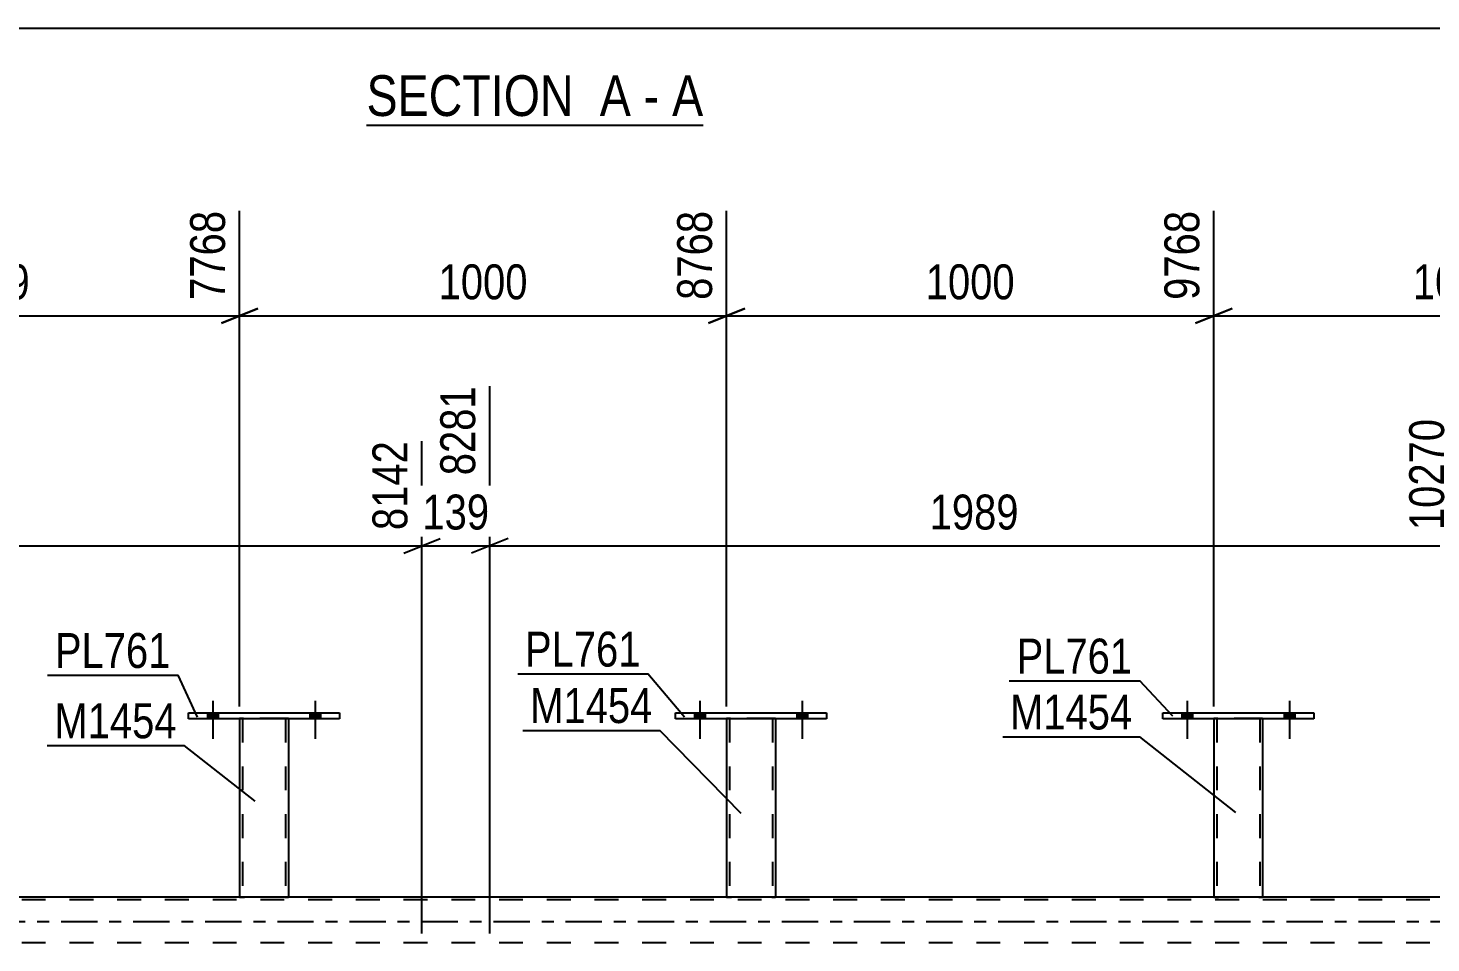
# Model space of a CAD drawing. Header units: millimetres. Extents: x 0 to 841, y 0 to 594.
# Drawn here: x 391.1 to 506.3, y 443.8 to 518.9 of the extents above; entities that cross this region are included whole.
import ezdxf

# ---------------------------------------------------------------- set-up
doc = ezdxf.new("R2010")
doc.units = ezdxf.units.MM
doc.linetypes.add('DXK_LINE_DOT2', pattern=[3.9198, 1.9599, -1.9599])
doc.linetypes.add('DXK_LINE_DOT3', pattern=[5.9187, 2.979, -0.9799, 0.9799, -0.9799])
doc.styles.add('Arial Narrow', font='ARIALN.TTF', dxfattribs={"height": 0.2})

# ---------------------------------------------------------------- blocks, each defined once
blk = doc.blocks.new('Unknown-318895709-11 - 2831')
at = {"color": 6, "linetype": 'Continuous'}
blk.add_line((418.9, 510.91), (446.54, 510.91), dxfattribs=at)
at = {"color": 0, "linetype": 'Continuous'}
for points in [[(437, 511.66), (437, 515.16), (418.9, 515.16), (418.9, 511.66)], [(440.61, 511.66), (440.61, 515.16), (438.05, 515.16), (438.05, 511.66)], [(442.94, 511.66), (442.94, 515.16), (441.66, 515.16), (441.66, 511.66)], [(446.54, 511.66), (446.54, 515.16), (443.99, 515.16), (443.99, 511.66)]]:
    blk.add_wipeout(points, dxfattribs=at)
at = {"color": 7, "linetype": 'Continuous', "style": 'Arial Narrow'}
for s, p in [('SECTION ', (418.9, 511.66)), ('A', (438.05, 511.66)), ('A', (443.99, 511.66)), ('-', (441.66, 511.66))]:
    blk.add_text(s, height=3.34, dxfattribs=at).set_placement(p)
blk = doc.blocks.new('Bolt-318895709-4147 - 3800')
at = {"linetype": 'Continuous'}
for points in [[(485.84, 462.2), (486.72, 462.2), (486.72, 462.68), (485.84, 462.68)], [(494.24, 462.2), (495.12, 462.2), (495.12, 462.68), (494.24, 462.68)]]:
    blk.add_hatch(color=1, dxfattribs=at).paths.add_polyline_path(points)
at = {"color": 1, "linetype": 'Continuous'}
for p, q in [((486.28, 463.68), (486.28, 460.56)), ((494.68, 463.68), (494.68, 460.56)), ((485.84, 462.68), (485.84, 462.2)), ((486.72, 462.68), (486.72, 462.2)), ((494.24, 462.68), (494.24, 462.2)), ((495.12, 462.68), (495.12, 462.2))]:
    blk.add_line(p, q, dxfattribs=at)
blk = doc.blocks.new('Part-318895709-3849 - 3800')
at = {"color": 7, "linetype": 'DXK_LINE_DOT2'}
for p, q in [((713.97, 447.33), (115.64, 447.33)), ((412.48, 447.57), (408.48, 447.57)), ((452.47, 447.57), (448.47, 447.57)), ((492.48, 447.57), (488.48, 447.57)), ((713.97, 443.81), (115.64, 443.81))]:
    blk.add_line(p, q, dxfattribs=at)
at = {"color": 2, "linetype": 'Continuous'}
for p, q in [((408.48, 447.57), (372.53, 447.57)), ((448.47, 447.57), (412.48, 447.57)), ((488.48, 447.57), (452.47, 447.57)), ((528.48, 447.57), (492.48, 447.57))]:
    blk.add_line(p, q, dxfattribs=at)
at = {"color": 7, "linetype": 'DXK_LINE_DOT3'}
blk.add_line((115.64, 445.57), (713.97, 445.57), dxfattribs=at)
blk = doc.blocks.new('Part-318895709-4232 - 3800')
at = {"color": 2, "linetype": 'Continuous'}
for p, q in [((404.28, 462.68), (416.68, 462.68)), ((404.28, 462.2), (404.28, 462.68)), ((416.68, 462.2), (404.28, 462.2)), ((416.68, 462.68), (416.68, 462.2))]:
    blk.add_line(p, q, dxfattribs=at)
blk = doc.blocks.new('Bolt-318895709-4233 - 3800')
at = {"linetype": 'Continuous'}
for points in [[(405.84, 462.2), (406.72, 462.2), (406.72, 462.68), (405.84, 462.68)], [(414.24, 462.2), (415.12, 462.2), (415.12, 462.68), (414.24, 462.68)]]:
    blk.add_hatch(color=1, dxfattribs=at).paths.add_polyline_path(points)
at = {"color": 1, "linetype": 'Continuous'}
for p, q in [((406.28, 463.68), (406.28, 460.56)), ((414.68, 463.68), (414.68, 460.56)), ((405.84, 462.68), (405.84, 462.2)), ((406.72, 462.68), (406.72, 462.2)), ((414.24, 462.68), (414.24, 462.2)), ((415.12, 462.68), (415.12, 462.2))]:
    blk.add_line(p, q, dxfattribs=at)
blk = doc.blocks.new('Part-318895709-4109 - 3800')
at = {"color": 2, "linetype": 'Continuous'}
for p, q in [((444.27, 462.68), (456.67, 462.68)), ((444.27, 462.2), (444.27, 462.68)), ((456.67, 462.2), (444.27, 462.2)), ((456.67, 462.68), (456.67, 462.2))]:
    blk.add_line(p, q, dxfattribs=at)
blk = doc.blocks.new('Part-318895709-4099 - 3800')
at = {"color": 2, "linetype": 'Continuous'}
for p, q in [((484.28, 462.68), (496.68, 462.68)), ((484.28, 462.2), (484.28, 462.68)), ((496.68, 462.2), (484.28, 462.2)), ((496.68, 462.68), (496.68, 462.2))]:
    blk.add_line(p, q, dxfattribs=at)
blk = doc.blocks.new('Part-318895709-4104 - 3800')
at = {"color": 7, "linetype": 'DXK_LINE_DOT2'}
for p, q in [((488.48, 462.21), (488.48, 462.21)), ((488.48, 462.21), (488.48, 462.2)), ((488.48, 462.21), (488.48, 462.2)), ((488.51, 462.21), (488.48, 462.21)), ((488.48, 462.21), (488.51, 462.21)), ((488.62, 462.21), (488.51, 462.21)), ((488.51, 462.21), (488.62, 462.21)), ((488.77, 462.21), (488.62, 462.21)), ((488.62, 462.21), (488.77, 462.21)), ((488.72, 462.21), (488.72, 462.21)), ((488.72, 462.21), (488.72, 447.56)), ((488.74, 462.21), (488.72, 462.21)), ((488.72, 462.21), (488.74, 462.21)), ((488.79, 462.21), (488.74, 462.21)), ((488.74, 462.21), (488.79, 462.21)), ((492.18, 462.21), (488.77, 462.21)), ((492.18, 462.21), (488.77, 462.21)), ((492.09, 462.21), (488.79, 462.21)), ((488.79, 462.21), (488.87, 462.21)), ((492.17, 462.21), (488.87, 462.21)), ((492.17, 462.21), (492.09, 462.21)), ((492.22, 462.21), (492.17, 462.21)), ((492.17, 462.21), (492.22, 462.21)), ((492.18, 462.21), (492.34, 462.21)), ((492.34, 462.21), (492.18, 462.21)), ((492.24, 462.21), (492.22, 462.21)), ((492.22, 462.21), (492.24, 462.21)), ((492.24, 462.21), (492.24, 462.21)), ((492.24, 462.21), (492.24, 447.56)), ((492.34, 462.21), (492.44, 462.21)), ((492.44, 462.21), (492.34, 462.21)), ((492.44, 462.21), (492.48, 462.21)), ((492.48, 462.21), (492.44, 462.21)), ((492.48, 462.21), (492.48, 462.21)), ((492.48, 462.21), (492.48, 462.2)), ((492.48, 462.2), (492.48, 462.21)), ((488.48, 447.57), (488.48, 447.56)), ((488.48, 447.56), (488.48, 447.56)), ((488.48, 447.56), (488.48, 447.56)), ((488.48, 447.56), (488.51, 447.56)), ((488.51, 447.56), (488.62, 447.56)), ((488.62, 447.56), (488.77, 447.56)), ((488.74, 447.56), (488.72, 447.56)), ((488.72, 447.56), (488.74, 447.56)), ((488.79, 447.56), (488.74, 447.56)), ((488.74, 447.56), (488.77, 447.56)), ((492.18, 447.56), (488.77, 447.56)), ((488.77, 447.56), (488.79, 447.56)), ((492.09, 447.56), (488.79, 447.56)), ((488.79, 447.56), (488.87, 447.56)), ((492.22, 447.56), (488.87, 447.56)), ((492.17, 447.56), (492.09, 447.56)), ((492.22, 447.56), (492.17, 447.56)), ((492.18, 447.56), (492.34, 447.56)), ((492.24, 447.56), (492.22, 447.56)), ((492.22, 447.56), (492.24, 447.56)), ((492.34, 447.56), (492.44, 447.56)), ((492.44, 447.56), (492.48, 447.56)), ((492.47, 447.56), (492.48, 447.56)), ((492.48, 447.56), (492.48, 447.57)), ((492.48, 447.57), (492.48, 447.56)), ((492.48, 447.56), (492.48, 447.56))]:
    blk.add_line(p, q, dxfattribs=at)
at = {"color": 2, "linetype": 'Continuous'}
for p, q in [((488.48, 462.2), (488.48, 447.57)), ((492.48, 462.2), (492.48, 447.57)), ((488.48, 447.56), (488.51, 447.56)), ((488.62, 447.56), (488.51, 447.56)), ((488.77, 447.56), (488.62, 447.56)), ((492.18, 447.56), (488.77, 447.56)), ((492.34, 447.56), (492.18, 447.56)), ((492.44, 447.56), (492.34, 447.56)), ((492.44, 447.56), (492.47, 447.56))]:
    blk.add_line(p, q, dxfattribs=at)
blk = doc.blocks.new('Bolt-318895709-4148 - 3800')
at = {"linetype": 'Continuous'}
for points in [[(485.84, 462.2), (486.72, 462.2), (486.72, 462.68), (485.84, 462.68)], [(494.24, 462.2), (495.12, 462.2), (495.12, 462.68), (494.24, 462.68)]]:
    blk.add_hatch(color=1, dxfattribs=at).paths.add_polyline_path(points)
at = {"color": 1, "linetype": 'Continuous'}
for p, q in [((486.28, 463.68), (486.28, 460.56)), ((494.68, 463.68), (494.68, 460.56)), ((485.84, 462.68), (485.84, 462.2)), ((486.72, 462.68), (486.72, 462.2)), ((494.24, 462.68), (494.24, 462.2)), ((495.12, 462.68), (495.12, 462.2))]:
    blk.add_line(p, q, dxfattribs=at)
blk = doc.blocks.new('Bolt-318895709-4173 - 3800')
at = {"linetype": 'Continuous'}
for points in [[(445.83, 462.2), (446.71, 462.2), (446.71, 462.68), (445.83, 462.68)], [(454.23, 462.2), (455.11, 462.2), (455.11, 462.68), (454.23, 462.68)]]:
    blk.add_hatch(color=1, dxfattribs=at).paths.add_polyline_path(points)
at = {"color": 1, "linetype": 'Continuous'}
for p, q in [((446.27, 463.68), (446.27, 460.56)), ((454.67, 463.68), (454.67, 460.56)), ((445.83, 462.68), (445.83, 462.2)), ((446.71, 462.68), (446.71, 462.2)), ((454.23, 462.68), (454.23, 462.2)), ((455.11, 462.68), (455.11, 462.2))]:
    blk.add_line(p, q, dxfattribs=at)
blk = doc.blocks.new('Bolt-318895709-4174 - 3800')
at = {"linetype": 'Continuous'}
for points in [[(445.83, 462.2), (446.71, 462.2), (446.71, 462.68), (445.83, 462.68)], [(454.23, 462.2), (455.11, 462.2), (455.11, 462.68), (454.23, 462.68)]]:
    blk.add_hatch(color=1, dxfattribs=at).paths.add_polyline_path(points)
at = {"color": 1, "linetype": 'Continuous'}
for p, q in [((446.27, 463.68), (446.27, 460.56)), ((454.67, 463.68), (454.67, 460.56)), ((445.83, 462.68), (445.83, 462.2)), ((446.71, 462.68), (446.71, 462.2)), ((454.23, 462.68), (454.23, 462.2)), ((455.11, 462.68), (455.11, 462.2))]:
    blk.add_line(p, q, dxfattribs=at)
blk = doc.blocks.new('Part-318895709-4194 - 3800')
at = {"color": 7, "linetype": 'DXK_LINE_DOT2'}
for p, q in [((448.47, 462.21), (448.47, 462.21)), ((448.47, 462.21), (448.47, 462.2)), ((448.47, 462.21), (448.47, 462.2)), ((448.51, 462.21), (448.47, 462.21)), ((448.47, 462.21), (448.51, 462.21)), ((448.61, 462.21), (448.51, 462.21)), ((448.51, 462.21), (448.61, 462.21)), ((448.77, 462.21), (448.61, 462.21)), ((448.61, 462.21), (448.77, 462.21)), ((448.71, 462.21), (448.71, 462.21)), ((448.71, 462.21), (448.71, 447.56)), ((448.73, 462.21), (448.71, 462.21)), ((448.71, 462.21), (448.73, 462.21)), ((448.78, 462.21), (448.73, 462.21)), ((448.73, 462.21), (448.78, 462.21)), ((452.18, 462.21), (448.77, 462.21)), ((452.18, 462.21), (448.77, 462.21)), ((452.08, 462.21), (448.78, 462.21)), ((448.78, 462.21), (448.86, 462.21)), ((452.16, 462.21), (448.86, 462.21)), ((452.16, 462.21), (452.08, 462.21)), ((452.21, 462.21), (452.16, 462.21)), ((452.16, 462.21), (452.21, 462.21)), ((452.18, 462.21), (452.33, 462.21)), ((452.33, 462.21), (452.18, 462.21)), ((452.23, 462.21), (452.21, 462.21)), ((452.21, 462.21), (452.23, 462.21)), ((452.23, 462.21), (452.23, 462.21)), ((452.23, 462.21), (452.23, 447.56)), ((452.33, 462.21), (452.44, 462.21)), ((452.44, 462.21), (452.33, 462.21)), ((452.44, 462.21), (452.47, 462.21)), ((452.47, 462.21), (452.44, 462.21)), ((452.47, 462.21), (452.47, 462.21)), ((452.47, 462.21), (452.47, 462.2)), ((452.47, 462.2), (452.47, 462.21)), ((448.47, 447.57), (448.47, 447.56)), ((448.47, 447.56), (448.47, 447.56)), ((448.47, 447.56), (448.48, 447.56)), ((448.47, 447.56), (448.51, 447.56)), ((448.51, 447.56), (448.61, 447.56)), ((448.61, 447.56), (448.77, 447.56)), ((448.73, 447.56), (448.71, 447.56)), ((448.71, 447.56), (448.73, 447.56)), ((448.78, 447.56), (448.73, 447.56)), ((448.73, 447.56), (448.77, 447.56)), ((452.18, 447.56), (448.77, 447.56)), ((448.77, 447.56), (448.78, 447.56)), ((452.08, 447.56), (448.78, 447.56)), ((448.78, 447.56), (448.86, 447.56)), ((452.21, 447.56), (448.86, 447.56)), ((452.16, 447.56), (452.08, 447.56)), ((452.21, 447.56), (452.16, 447.56)), ((452.18, 447.56), (452.33, 447.56)), ((452.23, 447.56), (452.21, 447.56)), ((452.21, 447.56), (452.23, 447.56)), ((452.33, 447.56), (452.44, 447.56)), ((452.44, 447.56), (452.47, 447.56)), ((452.47, 447.56), (452.47, 447.57)), ((452.47, 447.57), (452.47, 447.56)), ((452.47, 447.56), (452.47, 447.56)), ((452.47, 447.56), (452.47, 447.56))]:
    blk.add_line(p, q, dxfattribs=at)
at = {"color": 2, "linetype": 'Continuous'}
for p, q in [((448.47, 462.2), (448.47, 447.57)), ((452.47, 462.2), (452.47, 447.57)), ((448.48, 447.56), (448.51, 447.56)), ((448.61, 447.56), (448.51, 447.56)), ((448.77, 447.56), (448.61, 447.56)), ((452.18, 447.56), (448.77, 447.56)), ((452.33, 447.56), (452.18, 447.56)), ((452.44, 447.56), (452.33, 447.56)), ((452.44, 447.56), (452.47, 447.56))]:
    blk.add_line(p, q, dxfattribs=at)
blk = doc.blocks.new('Part-318895709-4227 - 3800')
at = {"color": 7, "linetype": 'DXK_LINE_DOT2'}
for p, q in [((408.48, 462.21), (408.48, 462.21)), ((408.48, 462.21), (408.48, 462.2)), ((408.48, 462.21), (408.48, 462.2)), ((408.52, 462.21), (408.48, 462.21)), ((408.48, 462.21), (408.52, 462.21)), ((408.62, 462.21), (408.52, 462.21)), ((408.52, 462.21), (408.62, 462.21)), ((408.78, 462.21), (408.62, 462.21)), ((408.62, 462.21), (408.78, 462.21)), ((408.72, 462.21), (408.72, 462.21)), ((408.72, 462.21), (408.72, 447.56)), ((408.74, 462.21), (408.72, 462.21)), ((408.72, 462.21), (408.74, 462.21)), ((408.79, 462.21), (408.74, 462.21)), ((408.74, 462.21), (408.79, 462.21)), ((412.19, 462.21), (408.78, 462.21)), ((412.19, 462.21), (408.78, 462.21)), ((412.1, 462.21), (408.79, 462.21)), ((408.79, 462.21), (408.87, 462.21)), ((412.17, 462.21), (408.87, 462.21)), ((412.17, 462.21), (412.1, 462.21)), ((412.23, 462.21), (412.17, 462.21)), ((412.17, 462.21), (412.23, 462.21)), ((412.19, 462.21), (412.34, 462.21)), ((412.34, 462.21), (412.19, 462.21)), ((412.24, 462.21), (412.23, 462.21)), ((412.23, 462.21), (412.24, 462.21)), ((412.24, 462.21), (412.24, 462.21)), ((412.24, 462.21), (412.24, 447.56)), ((412.34, 462.21), (412.45, 462.21)), ((412.45, 462.21), (412.34, 462.21)), ((412.45, 462.21), (412.48, 462.21)), ((412.48, 462.21), (412.45, 462.21)), ((412.48, 462.21), (412.48, 462.21)), ((412.48, 462.21), (412.48, 462.2)), ((412.48, 462.2), (412.48, 462.21)), ((408.48, 447.57), (408.48, 447.56)), ((408.48, 447.56), (408.48, 447.56)), ((408.48, 447.56), (408.49, 447.56)), ((408.48, 447.56), (408.52, 447.56)), ((408.52, 447.56), (408.62, 447.56)), ((408.62, 447.56), (408.78, 447.56)), ((408.74, 447.56), (408.72, 447.56)), ((408.72, 447.56), (408.74, 447.56)), ((408.79, 447.56), (408.74, 447.56)), ((408.74, 447.56), (408.78, 447.56)), ((412.19, 447.56), (408.78, 447.56)), ((408.78, 447.56), (408.79, 447.56)), ((412.1, 447.56), (408.79, 447.56)), ((408.79, 447.56), (408.87, 447.56)), ((412.23, 447.56), (408.87, 447.56)), ((412.17, 447.56), (412.1, 447.56)), ((412.23, 447.56), (412.17, 447.56)), ((412.19, 447.56), (412.34, 447.56)), ((412.24, 447.56), (412.23, 447.56)), ((412.23, 447.56), (412.24, 447.56)), ((412.34, 447.56), (412.45, 447.56)), ((412.45, 447.56), (412.48, 447.56)), ((412.48, 447.56), (412.48, 447.57)), ((412.48, 447.57), (412.48, 447.56)), ((412.48, 447.56), (412.48, 447.56)), ((412.48, 447.56), (412.48, 447.56))]:
    blk.add_line(p, q, dxfattribs=at)
at = {"color": 2, "linetype": 'Continuous'}
for p, q in [((408.48, 462.2), (408.48, 447.57)), ((412.48, 462.2), (412.48, 447.57)), ((408.49, 447.56), (408.52, 447.56)), ((408.62, 447.56), (408.52, 447.56)), ((408.78, 447.56), (408.62, 447.56)), ((412.19, 447.56), (408.78, 447.56)), ((412.34, 447.56), (412.19, 447.56)), ((412.45, 447.56), (412.34, 447.56)), ((412.45, 447.56), (412.48, 447.56))]:
    blk.add_line(p, q, dxfattribs=at)
blk = doc.blocks.new('Bolt-318895709-4234 - 3800')
at = {"linetype": 'Continuous'}
for points in [[(405.84, 462.2), (406.72, 462.2), (406.72, 462.68), (405.84, 462.68)], [(414.24, 462.2), (415.12, 462.2), (415.12, 462.68), (414.24, 462.68)]]:
    blk.add_hatch(color=1, dxfattribs=at).paths.add_polyline_path(points)
at = {"color": 1, "linetype": 'Continuous'}
for p, q in [((406.28, 463.68), (406.28, 460.56)), ((414.68, 463.68), (414.68, 460.56)), ((405.84, 462.68), (405.84, 462.2)), ((406.72, 462.68), (406.72, 462.2)), ((414.24, 462.68), (414.24, 462.2)), ((415.12, 462.68), (415.12, 462.2))]:
    blk.add_line(p, q, dxfattribs=at)
blk = doc.blocks.new('StraightDimension-318895709-3608 - 2831')
at = {"color": 7, "linetype": 'Continuous'}
blk.add_line((116.32, 518.87), (748.46, 518.87), dxfattribs=at)
blk = doc.blocks.new('StraightDimension-318895709-5109 - 3800')
at = {"color": 7, "linetype": 'Continuous'}
for p, q in [((343.89, 444.57), (343.89, 489.49)), ((423.45, 444.57), (423.45, 484.99)), ((345.39, 476.98), (342.39, 475.78)), ((421.95, 475.78), (424.95, 476.98)), ((343.89, 476.38), (423.45, 476.38))]:
    blk.add_line(p, q, dxfattribs=at)
at = {"color": 0}
blk.add_wipeout([(387.92, 477.13), (387.92, 481.33), (379.41, 481.33), (379.41, 477.13)], dxfattribs=at)
at = {"color": 3, "style": 'Arial Narrow'}
blk.add_text('1989', height=2.863, dxfattribs=at).set_placement((380.01, 477.73))
at = {"color": 0, "linetype": 'Continuous'}
blk.add_wipeout([(422.85, 485.59), (418.65, 485.59), (418.65, 477.08), (422.85, 477.08)], dxfattribs=at)
at = {"color": 3, "linetype": 'Continuous', "style": 'Arial Narrow'}
blk.add_text('8142', height=2.863, rotation=90.0002, dxfattribs=at).set_placement((422.25, 477.68))
blk = doc.blocks.new('StraightDimension-318895709-5147 - 3800')
at = {"color": 7, "linetype": 'Continuous'}
for p, q in [((429.02, 444.57), (429.02, 489.49)), ((508.58, 444.57), (508.58, 486.82)), ((430.52, 476.98), (427.52, 475.78)), ((507.08, 475.78), (510.08, 476.98)), ((429.02, 476.38), (508.58, 476.38))]:
    blk.add_line(p, q, dxfattribs=at)
at = {"color": 0}
blk.add_wipeout([(473.06, 477.13), (473.06, 481.33), (464.54, 481.33), (464.54, 477.13)], dxfattribs=at)
at = {"color": 3, "style": 'Arial Narrow'}
blk.add_text('1989', height=2.863, dxfattribs=at).set_placement((465.14, 477.73))
at = {"color": 0, "linetype": 'Continuous'}
blk.add_wipeout([(507.98, 487.42), (503.78, 487.42), (503.78, 477.08), (507.98, 477.08)], dxfattribs=at)
at = {"color": 3, "linetype": 'Continuous', "style": 'Arial Narrow'}
blk.add_text('10270', height=2.863, rotation=90.0002, dxfattribs=at).set_placement((507.38, 477.68))
blk = doc.blocks.new('StraightDimension-318895709-5128 - 3800')
at = {"color": 7, "linetype": 'Continuous'}
for p, q in [((429.02, 444.57), (429.02, 489.49)), ((423.45, 444.57), (423.45, 484.99)), ((421.95, 475.78), (424.95, 476.98)), ((430.52, 476.98), (427.52, 475.78)), ((423.45, 476.38), (429.02, 476.38))]:
    blk.add_line(p, q, dxfattribs=at)
at = {"color": 0}
blk.add_wipeout([(429.58, 477.13), (429.58, 481.33), (422.89, 481.33), (422.89, 477.13)], dxfattribs=at)
at = {"color": 3, "style": 'Arial Narrow'}
blk.add_text('139', height=2.863, dxfattribs=at).set_placement((423.49, 477.73))
at = {"color": 0, "linetype": 'Continuous'}
blk.add_wipeout([(428.42, 490.09), (424.22, 490.09), (424.22, 481.58), (428.42, 481.58)], dxfattribs=at)
at = {"color": 3, "linetype": 'Continuous', "style": 'Arial Narrow'}
blk.add_text('8281', height=2.863, rotation=90.0002, dxfattribs=at).set_placement((427.82, 482.18))
blk = doc.blocks.new('StraightDimension-318895709-22686 - 3800')
at = {"color": 7, "linetype": 'Continuous'}
for p, q in [((528.48, 463.21), (528.48, 505.71)), ((488.48, 463.21), (488.48, 503.88)), ((489.98, 495.87), (486.98, 494.67)), ((526.98, 494.67), (529.98, 495.87)), ((488.48, 495.27), (528.48, 495.27))]:
    blk.add_line(p, q, dxfattribs=at)
at = {"color": 0}
blk.add_wipeout([(512.74, 496.02), (512.74, 500.22), (504.22, 500.22), (504.22, 496.02)], dxfattribs=at)
at = {"color": 3, "style": 'Arial Narrow'}
blk.add_text('1000', height=2.863, dxfattribs=at).set_placement((504.82, 496.62))
at = {"color": 0, "linetype": 'Continuous'}
blk.add_wipeout([(527.88, 506.31), (523.68, 506.31), (523.68, 495.97), (527.88, 495.97)], dxfattribs=at)
at = {"color": 3, "linetype": 'Continuous', "style": 'Arial Narrow'}
blk.add_text('10768', height=2.863, rotation=90.0002, dxfattribs=at).set_placement((527.28, 496.57))
blk = doc.blocks.new('StraightDimension-318895709-22687 - 3800')
at = {"color": 7, "linetype": 'Continuous'}
for p, q in [((448.47, 463.21), (448.47, 503.88)), ((488.48, 463.21), (488.48, 503.88)), ((449.97, 495.87), (446.97, 494.67)), ((486.98, 494.67), (489.98, 495.87)), ((448.47, 495.27), (488.48, 495.27))]:
    blk.add_line(p, q, dxfattribs=at)
at = {"color": 0}
blk.add_wipeout([(472.73, 496.02), (472.73, 500.22), (464.22, 500.22), (464.22, 496.02)], dxfattribs=at)
at = {"color": 3, "style": 'Arial Narrow'}
blk.add_text('1000', height=2.863, dxfattribs=at).set_placement((464.82, 496.62))
at = {"color": 0, "linetype": 'Continuous'}
blk.add_wipeout([(487.88, 504.48), (483.68, 504.48), (483.68, 495.97), (487.88, 495.97)], dxfattribs=at)
at = {"color": 3, "linetype": 'Continuous', "style": 'Arial Narrow'}
blk.add_text('9768', height=2.863, rotation=90.0002, dxfattribs=at).set_placement((487.28, 496.57))
blk = doc.blocks.new('StraightDimension-318895709-22688 - 3800')
at = {"color": 7, "linetype": 'Continuous'}
for p, q in [((408.48, 463.21), (408.48, 503.88)), ((448.47, 463.21), (448.47, 503.88)), ((409.98, 495.87), (406.98, 494.67)), ((446.97, 494.67), (449.97, 495.87)), ((408.48, 495.27), (448.47, 495.27))]:
    blk.add_line(p, q, dxfattribs=at)
at = {"color": 0}
blk.add_wipeout([(432.73, 496.02), (432.73, 500.22), (424.22, 500.22), (424.22, 496.02)], dxfattribs=at)
at = {"color": 3, "style": 'Arial Narrow'}
blk.add_text('1000', height=2.863, dxfattribs=at).set_placement((424.82, 496.62))
at = {"color": 0, "linetype": 'Continuous'}
blk.add_wipeout([(447.87, 504.48), (443.67, 504.48), (443.67, 495.97), (447.87, 495.97)], dxfattribs=at)
at = {"color": 3, "linetype": 'Continuous', "style": 'Arial Narrow'}
blk.add_text('8768', height=2.863, rotation=90.0002, dxfattribs=at).set_placement((447.27, 496.57))
blk = doc.blocks.new('StraightDimension-318895709-22689 - 3800')
at = {"color": 7, "linetype": 'Continuous'}
for p, q in [((368.53, 463.21), (368.53, 503.88)), ((408.48, 463.21), (408.48, 503.88)), ((370.03, 495.87), (367.03, 494.67)), ((406.98, 494.67), (409.98, 495.87)), ((368.53, 495.27), (408.48, 495.27))]:
    blk.add_line(p, q, dxfattribs=at)
at = {"color": 0}
blk.add_wipeout([(391.85, 496.02), (391.85, 500.22), (385.17, 500.22), (385.17, 496.02)], dxfattribs=at)
at = {"color": 3, "style": 'Arial Narrow'}
blk.add_text('999', height=2.863, dxfattribs=at).set_placement((385.77, 496.62))
at = {"color": 0, "linetype": 'Continuous'}
blk.add_wipeout([(407.88, 504.48), (403.68, 504.48), (403.68, 495.97), (407.88, 495.97)], dxfattribs=at)
at = {"color": 3, "linetype": 'Continuous', "style": 'Arial Narrow'}
blk.add_text('7768', height=2.863, rotation=90.0002, dxfattribs=at).set_placement((407.28, 496.57))
blk = doc.blocks.new('Mark-318895709-4105 - 3800')
at = {"color": 30, "linetype": 'Continuous'}
for p in [(431.31, 465.88), (445, 462.34)]:
    blk.add_line(p, (442.01, 465.88), dxfattribs=at)
at = {"color": 0}
blk.add_wipeout([(441.41, 466.48), (441.41, 469.48), (431.91, 469.48), (431.91, 466.48)], dxfattribs=at)
blk.add_wipeout([(441.41, 466.48), (441.41, 469.48), (431.91, 469.48), (431.91, 466.48)], dxfattribs=at)
at = {"color": 3, "style": 'Arial Narrow'}
blk.add_text('PL761', height=2.863, dxfattribs=at).set_placement((431.91, 466.48))
blk = doc.blocks.new('Mark-318895709-4223 - 3800')
at = {"color": 30, "linetype": 'Continuous'}
for p in [(392.67, 460), (409.76, 455.44)]:
    blk.add_line(p, (403.93, 460), dxfattribs=at)
at = {"color": 0}
blk.add_wipeout([(403.33, 460.6), (403.33, 463.6), (393.27, 463.6), (393.27, 460.6)], dxfattribs=at)
blk.add_wipeout([(403.33, 460.6), (403.33, 463.6), (393.27, 463.6), (393.27, 460.6)], dxfattribs=at)
at = {"color": 3, "style": 'Arial Narrow'}
blk.add_text('M1454', height=2.863, dxfattribs=at).set_placement((393.27, 460.6))
blk = doc.blocks.new('Mark-318895709-4095 - 3800')
at = {"color": 30, "linetype": 'Continuous'}
for p in [(471.68, 465.31), (485.11, 462.41)]:
    blk.add_line(p, (482.39, 465.31), dxfattribs=at)
at = {"color": 0}
blk.add_wipeout([(481.79, 465.91), (481.79, 468.91), (472.28, 468.91), (472.28, 465.91)], dxfattribs=at)
blk.add_wipeout([(481.79, 465.91), (481.79, 468.91), (472.28, 468.91), (472.28, 465.91)], dxfattribs=at)
at = {"color": 3, "style": 'Arial Narrow'}
blk.add_text('PL761', height=2.863, dxfattribs=at).set_placement((472.28, 465.91))
blk = doc.blocks.new('Mark-318895709-4100 - 3800')
at = {"color": 30, "linetype": 'Continuous'}
for p in [(471.14, 460.72), (490.29, 454.51)]:
    blk.add_line(p, (482.4, 460.72), dxfattribs=at)
at = {"color": 0}
blk.add_wipeout([(481.8, 461.32), (481.8, 464.32), (471.74, 464.32), (471.74, 461.32)], dxfattribs=at)
blk.add_wipeout([(481.8, 461.32), (481.8, 464.32), (471.74, 464.32), (471.74, 461.32)], dxfattribs=at)
at = {"color": 3, "style": 'Arial Narrow'}
blk.add_text('M1454', height=2.863, dxfattribs=at).set_placement((471.74, 461.32))
blk = doc.blocks.new('Mark-318895709-4190 - 3800')
at = {"color": 30, "linetype": 'Continuous'}
for p in [(431.74, 461.25), (449.66, 454.44)]:
    blk.add_line(p, (442.99, 461.25), dxfattribs=at)
at = {"color": 0}
blk.add_wipeout([(442.39, 461.85), (442.39, 464.85), (432.34, 464.85), (432.34, 461.85)], dxfattribs=at)
blk.add_wipeout([(442.39, 461.85), (442.39, 464.85), (432.34, 464.85), (432.34, 461.85)], dxfattribs=at)
at = {"color": 3, "style": 'Arial Narrow'}
blk.add_text('M1454', height=2.863, dxfattribs=at).set_placement((432.34, 461.85))
blk = doc.blocks.new('Mark-318895709-4228 - 3800')
at = {"color": 30, "linetype": 'Continuous'}
for p in [(392.71, 465.77), (405.01, 462.33)]:
    blk.add_line(p, (403.42, 465.77), dxfattribs=at)
at = {"color": 0}
blk.add_wipeout([(402.82, 466.37), (402.82, 469.37), (393.31, 469.37), (393.31, 466.37)], dxfattribs=at)
blk.add_wipeout([(402.82, 466.37), (402.82, 469.37), (393.31, 469.37), (393.31, 466.37)], dxfattribs=at)
at = {"color": 3, "style": 'Arial Narrow'}
blk.add_text('PL761', height=2.863, dxfattribs=at).set_placement((393.31, 466.37))

msp = doc.modelspace()

# ---------------------------------------------------------------- block references
for name in ['StraightDimension-318895709-3608 - 2831', 'Unknown-318895709-11 - 2831', 'Bolt-318895709-4233 - 3800', 'Bolt-318895709-4234 - 3800', 'Bolt-318895709-4173 - 3800', 'Bolt-318895709-4174 - 3800', 'Bolt-318895709-4147 - 3800', 'Bolt-318895709-4148 - 3800', 'Part-318895709-4232 - 3800', 'Part-318895709-4227 - 3800', 'Part-318895709-4109 - 3800', 'Part-318895709-4194 - 3800', 'Part-318895709-4099 - 3800', 'Part-318895709-4104 - 3800', 'Part-318895709-3849 - 3800']:
    msp.add_blockref(name, (0, 0))

# ---------------------------------------------------------------- next in the draw order: block references
for name in ['StraightDimension-318895709-5109 - 3800', 'StraightDimension-318895709-5147 - 3800']:
    msp.add_blockref(name, (0, 0))

# ---------------------------------------------------------------- next in the draw order: block references
for name in ['StraightDimension-318895709-22686 - 3800', 'StraightDimension-318895709-5128 - 3800']:
    msp.add_blockref(name, (0, 0))

# ---------------------------------------------------------------- next in the draw order: block references
msp.add_blockref('StraightDimension-318895709-22687 - 3800', (0, 0))

# ---------------------------------------------------------------- next in the draw order: block references
for name in ['StraightDimension-318895709-22688 - 3800', 'Mark-318895709-4095 - 3800']:
    msp.add_blockref(name, (0, 0))

# ---------------------------------------------------------------- next in the draw order: block references
for name in ['StraightDimension-318895709-22689 - 3800', 'Mark-318895709-4105 - 3800', 'Mark-318895709-4100 - 3800']:
    msp.add_blockref(name, (0, 0))

# ---------------------------------------------------------------- next in the draw order: block references
for name in ['Mark-318895709-4190 - 3800', 'Mark-318895709-4223 - 3800']:
    msp.add_blockref(name, (0, 0))

# ---------------------------------------------------------------- next in the draw order: block references
msp.add_blockref('Mark-318895709-4228 - 3800', (0, 0))

doc.saveas('drawing.dxf')
